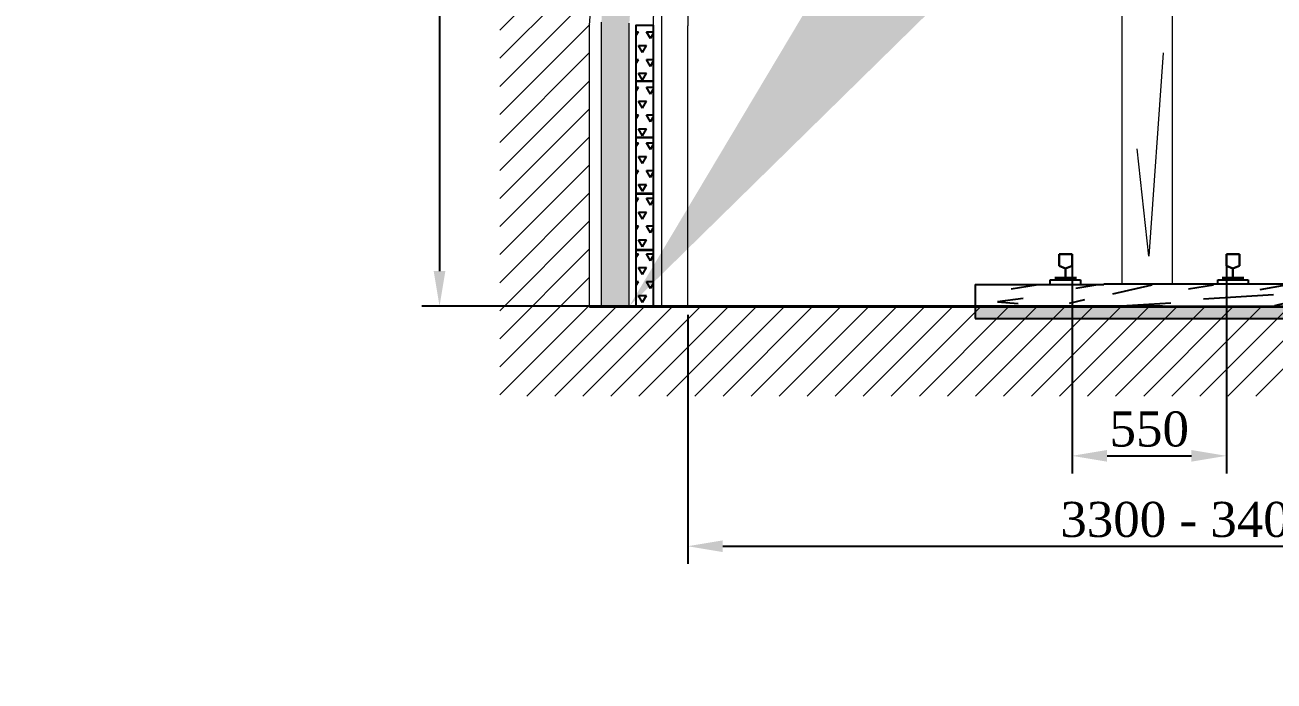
# Model space of a CAD drawing. Header units: millimetres. Extents: x -46762 to 217101, y -107409 to 31524.
# Drawn here: x 88661 to 93115, y -46682 to -44343 of the extents above; entities that cross this region are included whole.
import ezdxf

# ---------------------------------------------------------------- set-up
doc = ezdxf.new("R2010")
doc.units = ezdxf.units.MM
doc.styles.get("Standard").update_dxf_attribs({"font": 'TIMES.TTF'})
doc.dimstyles.new('ISO-25', dxfattribs={"dimscale": 50, "dimtxt": 2.5, "dimasz": 2.5, "dimexe": 1.25, "dimexo": 0.625, "dimtad": 1, "dimdec": 0, "dimtxsty": 'Standard', "dimcen": 2.5, "dimadec": 0, "dimazin": 0, "dimtfac": 1, "dimtdec": 0, "dimtmove": 0, "dimatfit": 3, "dimfxl": 1, "dimarcsym": 0})

# ---------------------------------------------------------------- blocks, each defined once
blk = doc.blocks.new('затяж')
h = blk.add_hatch()
h.set_pattern_fill('TRIANG', scale=6, style=0)
h.set_pattern_definition([(59.99999999999999, (-60928.14965484699, 7032.150187674619), (-28.5749897581405, 49.49334591314033), [28.575, -28.575]), (120, (-60928.14965484699, 7032.150187674619), (-57.14998975814051, 5.913140350699564e-06), [28.57499999999999, -28.57499999999999]), (0, (-60942.43715484699, 7056.896887674618), (28.575, 49.49334), [28.575, -28.575])])
h.paths.add_polyline_path([(59094.13031474774, -5736.145065864868), (59094.13031474774, -5936.145065864868), (59034.13031474774, -5936.145065864868), (59034.13031474774, -5736.145065864868)])
at = {"color": 7}
blk.add_lwpolyline([(59094.13031474774, -5736.145065864868), (59094.13031474774, -5936.145065864868), (59034.13031474774, -5936.145065864868), (59034.13031474774, -5736.145065864868), (59094.13031474774, -5736.145065864868)], dxfattribs=at)
blk = doc.blocks.new('релпу')
at = {"lineweight": 0, "true_color": 0xffffff}
blk.add_hatch(color=7, dxfattribs=at).paths.add_polyline_path([(59690.99797625154, -5513.61417229967), (59690.9979762517, -5558.216850492347), (60904.8610733884, -5558.216850492347), (60904.86107338822, -5513.614172299669)])
at = {"lineweight": 30}
for p, q in [((59990.90399165853, -5328.121403235702), (60037.05024831853, -5328.121403235702)), ((59990.90399165853, -5370.382896091025), (59990.90399165853, -5328.121403235702)), ((60037.05024831853, -5328.121403235702), (60037.05024831853, -5370.382896091025)), ((60587.46544660354, -5327.702632351095), (60633.61170326354, -5327.702632351095)), ((60587.46544660354, -5369.964125206418), (60587.46544660354, -5327.702632351095)), ((60633.61170326354, -5327.702632351095), (60633.61170326354, -5369.964125206418)), ((60013.97711998853, -5379.774338947602), (59990.90399165853, -5370.382896091025)), ((60037.05024831853, -5370.382896091025), (60013.97711998853, -5379.774338947602)), ((60013.97711998853, -5380.076811095052), (60013.97711998853, -5408.251139665328)), ((60610.53857493354, -5379.355568063176), (60587.46544660354, -5369.964125206418)), ((60633.61170326354, -5369.964125206418), (60610.53857493354, -5379.355568063176)), ((60610.53857493354, -5379.658040210626), (60610.53857493354, -5407.832368780902)), ((59975.52190610569, -5412.946861093616), (60052.43233387137, -5412.946861093616)), ((60572.08336104924, -5412.946861093616), (60648.99378881638, -5412.946861093616))]:
    blk.add_line(p, q, dxfattribs=at)
for p, q in [((59958.98020563892, -5435.779160889098), (59958.98020563892, -5420.236213504024)), ((59958.98020563892, -5420.236213504024), (60067.44315931556, -5420.236213504024)), ((60067.44315931556, -5420.236213504024), (60067.44315931556, -5435.779160889098)), ((60556.81757170497, -5435.779160889098), (60556.81757170497, -5420.236213504024)), ((60556.81757170497, -5420.236213504024), (60665.28052538162, -5420.236213504024)), ((60665.28052538162, -5420.236213504024), (60665.28052538162, -5435.779160889098)), ((59690.99797625153, -5436.425468235582), (60149.64684271457, -5436.425468235604)), ((59690.99797625153, -5436.425468235604), (59690.99797625153, -5558.216850492347)), ((59909.07332452247, -5438.428538215732), (59820.0350664882, -5453.27095839478)), ((60121.55098573916, -5438.428538215732), (60050.72509866644, -5450.797221698151)), ((60150.15410089458, -5434.223000108461), (60904.8610733886, -5434.223000108439)), ((60320.9955837045, -5438.428538215732), (60181.36740633257, -5470.587115270457)), ((60541.56763201521, -5438.428538215732), (60452.52937398094, -5453.27095839478)), ((60755.36109739536, -5473.679787574503), (60505.96706726123, -5488.360599423169)), ((60799.15568834898, -5438.428538215732), (60706.07023676916, -5455.744695091227)), ((60904.8610733884, -5434.223000108461), (60904.8610733886, -5558.216850492347)), ((59862.55618248309, -5485.835743821764), (59771.49432767532, -5498.204427304365)), ((59771.49432767532, -5498.204427304365), (59845.2213003888, -5504.082288393176)), ((60081.1046340203, -5490.783217214841), (60026.70927827334, -5504.082288393176)), ((60388.60517072666, -5503.041411272017), (60153.88137765898, -5517.722223120865)), ((60851.60595021502, -5489.811931874676), (60758.52049863519, -5512.075562143429)), ((59690.99797625153, -5558.216850492347), (60904.8610733884, -5558.216850492347)), ((59690.9979762517, -5558.216850492347), (60385.74279228743, -5558.216850492347))]:
    blk.add_line(p, q)
at = {"lineweight": 9}
blk.add_line((59690.99797625154, -5513.61417229967), (60904.86107338822, -5513.614172299669), dxfattribs=at)
at = {"color": 7, "lineweight": 0}
blk.add_lwpolyline([(59690.99797625154, -5513.61417229967), (59690.9979762517, -5558.216850492347), (60904.8610733884, -5558.216850492347), (60904.86107338822, -5513.614172299669), (59690.99797625154, -5513.61417229967)], dxfattribs=at)
blk = doc.blocks.new('*D240')
at = {"color": 0, "lineweight": -2}
for p, q in [((92394.68287827975, -45191.14671125563), (92394.68287827975, -45941.61004879972)), ((92945.09807656477, -45191.14671125563), (92945.09807656477, -45941.61004879972)), ((92519.68287827975, -45879.11004879972), (92820.09807656477, -45879.11004879972))]:
    blk.add_line(p, q, dxfattribs=at)
at = {"color": 0, "lineweight": 15}
for points in [[(92519.68287827975, -45858.27671546638), (92519.68287827975, -45899.94338213305), (92394.68287827975, -45879.11004879972)], [(92820.09807656477, -45858.27671546638), (92820.09807656477, -45899.94338213305), (92945.09807656477, -45879.11004879972)]]:
    blk.add_solid(points, dxfattribs=at)
at = {"layer": 'Defpoints', "color": 0, "lineweight": 15}
for p in [(92394.68287827975, -45159.89671125563), (92945.09807656477, -45159.89671125563), (92945.09807656477, -45879.11004879972)]:
    blk.add_point(p, dxfattribs=at)
at = {"color": 0, "lineweight": 15, "insert": (92669.89047742226, -45784.27857799943), "char_height": 125, "attachment_point": 5}
blk.add_mtext('550', dxfattribs=at)
blk = doc.blocks.new('*D241')
at = {"color": 0, "lineweight": -2}
for p, q in [((91024.00748378073, -45376.6394803196), (91024.00748378073, -46263.96890347556)), ((94594.00748378073, -45376.6394803196), (94594.00748378073, -46263.96890347556)), ((91149.00748378073, -46201.46890347556), (94469.00748378073, -46201.46890347556))]:
    blk.add_line(p, q, dxfattribs=at)
at = {"color": 0, "lineweight": 15}
for points in [[(91149.00748378073, -46180.63557014222), (91149.00748378073, -46222.30223680889), (91024.00748378073, -46201.46890347556)], [(94469.00748378073, -46180.63557014222), (94469.00748378073, -46222.30223680889), (94594.00748378073, -46201.46890347556)]]:
    blk.add_solid(points, dxfattribs=at)
at = {"layer": 'Defpoints', "color": 0, "lineweight": 15}
for p in [(91024.00748378073, -45345.3894803196), (94594.00748378073, -45345.3894803196), (94594.00748378073, -46201.46890347556)]:
    blk.add_point(p, dxfattribs=at)
at = {"color": 0, "lineweight": 15, "insert": (92809.00748378073, -46106.63743267527), "char_height": 125, "attachment_point": 5}
blk.add_mtext('3300 - 3400', dxfattribs=at)
blk = doc.blocks.new('*D242')
at = {"color": 0, "lineweight": -2}
for p, q in [((92716.58664171002, -42333.96985217428), (90076.4232557416, -42333.96985217428)), ((90138.9232557416, -42458.96985217428), (90138.9232557416, -45220.56930348382)), ((92716.58664171002, -45345.56930348382), (90076.4232557416, -45345.56930348382))]:
    blk.add_line(p, q, dxfattribs=at)
at = {"color": 0, "lineweight": 15}
for points in [[(90118.08992240827, -42458.96985217428), (90159.75658907492, -42458.96985217428), (90138.9232557416, -42333.96985217428)], [(90118.08992240827, -45220.56930348382), (90159.75658907492, -45220.56930348382), (90138.9232557416, -45345.56930348382)]]:
    blk.add_solid(points, dxfattribs=at)
at = {"layer": 'Defpoints', "color": 0, "lineweight": 15}
for p in [(92747.83664171002, -42333.96985217428), (90138.9232557416, -45345.56930348382), (92747.83664171002, -45345.56930348382)]:
    blk.add_point(p, dxfattribs=at)
at = {"color": 0, "lineweight": 15, "insert": (90044.09178494132, -43839.76957782904), "char_height": 125, "attachment_point": 5, "rotation": 90}
blk.add_mtext('3000', dxfattribs=at)

msp = doc.modelspace()

# ---------------------------------------------------------------- hatches: boundary and pattern name
at = {"lineweight": 0}
h = msp.add_hatch(dxfattribs=at)
h.set_pattern_fill('JIS_WOOD', scale=100, style=0)
h.set_pattern_definition([(45, (31806.47618747782, -39409.25694076146), (-49.99999991609842, 49.99999991609842), [])])
h.paths.add_polyline_path([(94361.3663407605, -42767.22589938336), (94362.87480214612, -42791.09639285459), (93688.04889157471, -42667.11683767446), (93795.11885274567, -42304.2144186743), (93959.69429695304, -42363.38084369409), (93994.25503107428, -42369.04880575238), (93982.83775597281, -42359.25028694158), (93945.33157864967, -42332.69856919092), (93840.62769813859, -42265.53809784059), (93753.11386072857, -42212.43431653282), (93598.40174378647, -42140.58816656613), (93431.42213983957, -42078.79461271585), (93344.89846182233, -42045.9557862623), (93149.94656685874, -42007.64387970101), (93088.6131662443, -41994.50841828087), (92969.86838752267, -41979.70858998402), (92851.6601852822, -41969.73552937178), (92809.00748378073, -41968.85657079284), (92766.35478227926, -41969.73552937178), (92648.1465800388, -41979.70858998402), (92529.40180131717, -41994.50841828087), (92468.06840070274, -42007.64387970101), (92273.11650573913, -42045.9557862623), (92186.5928277219, -42078.79461271585), (92019.613223775, -42140.58816656613), (91864.9011068329, -42212.43431653282), (91777.38726942289, -42265.53809784059), (91672.68338891181, -42332.69856919092), (91635.17721158866, -42359.25028694158), (91491.40468453798, -42482.63855588168), (91461.7125823292, -42487.32388869146), (91436.70846411363, -42510.75228177328), (91424.20640500591, -42541.98967814023), (91280.02524989386, -42693.28107678912), (91286.7148774093, -42731.16660388669), (91186.37277005555, -42851.5097004359), (91070.42210817672, -43016.42380191967), (90961.16107381333, -43199.16665118372), (90878.657396823, -43386.36694674782), (90813.40139735701, -43546.16864434485), (90751.75677085656, -43738.94749101145), (90700.05523506834, -44009.23541554299), (90674.22636825498, -44343.26101829238), (90674.22636825498, -45348.55692992097), (94943.78859930651, -45348.55692992097), (94943.78859930651, -44343.26101829238), (94917.95973249312, -44009.23541554299), (94866.2581967049, -43738.94749101145), (94804.61357020447, -43546.16864434485), (94739.35757073849, -43386.36694674782), (94656.85389374814, -43199.16665118372), (94547.59285938476, -43016.42380191967), (94431.64219750593, -42851.5097004359)])
h.paths.add_polyline_path([(94656.7686650497, -45665.78941036624), (95264.00576663538, -45536.71717993473), (95264.00576663538, -45216.74460512996), (94943.78859930651, -45284.8088652051), (94943.7885993065, -44343.26101829245), (94917.95973249315, -44009.23541554308), (94866.2581967049, -43738.94749101145), (94804.61357020441, -43546.16864434476), (94739.35757073836, -43386.36694674797), (94656.8538937482, -43199.16665118383), (94547.59285938481, -43016.42380191971), (94431.64219750588, -42851.50970043589), (94361.36634076045, -42767.22589938334), (94362.87480214609, -42791.09639285459), (93688.04889157474, -42667.11683767447), (93795.11885274565, -42304.2144186743), (93959.69429695306, -42363.3808436941), (93994.2550310743, -42369.04880575238), (93982.8377559728, -42359.25028694153), (93972.86078805252, -42352.18730011825), (94051.21836285, -42365.03794615412), (94230.8225531174, -42184.76062638231), (94309.1073212062, -42197.66046862718), (94158.91229680163, -42068.76029246095), (94115.78019287999, -42038.22581704771), (93995.37073029226, -41960.99127499483), (93894.72981727074, -41899.9219264909), (93716.81088278734, -41817.29885402919), (93524.7843382484, -41746.23626710137), (93425.28210852857, -41708.4716166798), (93201.08742932044, -41664.41292413431), (93130.55401861382, -41649.30714350115), (92993.99752308396, -41632.28734095977), (92858.05809050743, -41620.81832125569), (92809.00748378073, -41619.80751888991), (92759.95687705404, -41620.81832125569), (92624.0174444775, -41632.28734095977), (92487.46094894764, -41649.30714350115), (92416.92753824106, -41664.41292413431), (92192.7328590329, -41708.4716166798), (92093.2306293131, -41746.23626710137), (91901.20408477413, -41817.29885402919), (91723.28515029073, -41899.9219264909), (91622.64423726921, -41960.99127499483), (91502.23477468148, -42038.22581704771), (91459.10267075984, -42068.76029246095), (91293.76426465157, -42210.65680174208), (91259.61834711148, -42216.04493447332), (91230.86361116357, -42242.98758651741), (91216.48624318969, -42278.91059233941), (91050.67791481083, -42452.89570078564), (91058.37098645358, -42496.46405694784), (90942.97756299676, -42634.85861797944), (90809.63430183611, -42824.50983468576), (90683.98411231823, -43034.66411133942), (90589.10488377934, -43249.94445123814), (90514.06048439344, -43433.71640347472), (90443.16916391795, -43655.41207714131), (90383.7123977615, -43966.24319035259), (90354.00920092611, -44350.37263351439), (90354.00920092611, -45665.78941036624)])
at = {"lineweight": 15}
h = msp.add_hatch(dxfattribs=at)
h.set_pattern_fill('GRAVEL', scale=10, style=0)
h.set_pattern_definition([(228.0128, (182.88, 254), (-2032.001726589601, -2286.002808951258), [34.1721, -3383.05]), (184.9697, (160.02, 228.6), (3048.004930617913, 253.9982075387458), [58.6405, -5805.4]), (132.5104, (101.6, 223.52), (2539.998151833169, -2794.002729246041), [41.34819999999999, -4093.47]), (267.2737, (2.54, 160.02), (253.9988970828173, 5079.998365336643), [53.40049999999999, -5286.639999999999]), (292.8337, (0, 106.68), (-1270.003605550191, 3048.001733005111), [52.3634, -5183.98]), (357.2737, (20.32, 58.42), (-5079.998365336643, 253.9988970828175), [53.40049999999999, -5286.639999999999]), (37.6942, (73.66000000000001, 55.88), (-3302.002086123993, -2539.997735698489), [70.61939999999998, -6991.310000000001]), (72.2553, (129.54, 99.06), (1778.00355654672, 5588.00162060364), [66.672, -6600.53]), (121.4296, (149.86, 162.56), (-2032.000523526448, 3301.996115997269), [53.5813, -5304.55]), (175.2364, (121.92, 208.28), (2793.997805305446, -253.9976162721156), [61.1713, -2997.39]), (222.3974, (60.96, 213.36), (-3048.000091723971, -2793.996365063697), [79.1078, -7831.68]), (138.8141, (254, 157.48), (-1777.998867422474, 1523.997655712401), [27.0005, -2673.06]), (171.4692, (233.68, 175.26), (3301.99495955914, -508.0012800045699), [51.36819999999999, -5085.459999999999]), (225, (182.88, 182.88), (-5.329070518200751e-14, -253.9998268700197), [35.9209, -323.289]), (203.1986, (165.1, 213.36), (1270.004282559083, 508.0022274306265), [19.3441, -1915.06]), (291.8014, (147.32, 205.74), (-254.0001781894509, 762.0004908731864), [27.3566, -1340.48]), (30.9638, (157.48, 180.34), (761.9991954808227, 508.0003958660552), [44.432, -1436.63]), (161.5651, (195.58, 203.2), (508.0002318180981, -253.9996222465077), [32.1287, -771.0899999999999]), (16.38950000000001, (0, 205.74), (2540.001401396935, 761.9984149967804), [45.00880000000001, -4455.88]), (70.3462, (43.18000000000001, 218.44), (-1015.997168867651, -2793.9960488545), [37.7599, -3738.219999999999]), (293.1986, (195.58, 254), (-508.0022274306264, 1270.004282559083), [38.688, -1895.72]), (343.6105, (210.82, 218.44), (-2540.001401396935, 761.9984149967811), [45.0088, -4455.879999999999]), (339.444, (0, 48.26000000000001), (-1270.001576425591, 507.9993836050138), [43.4035, -2126.77]), (294.7751, (40.64, 33.02), (-1269.997040362684, 2793.998702615667), [36.36719999999999, -3600.36]), (66.80140000000002, (198.12, 0), (508.0022274306268, 1270.004282559083), [38.688, -1895.72]), (17.354, (213.36, 35.56), (-3302.000178185996, -1015.998467560563), [42.57829999999999, -4215.239999999999]), (69.444, (73.66000000000001, 0), (-507.9993836050144, -1270.001576425591), [21.7018, -2148.48]), (101.3099, (182.88, 0), (-253.9987462887348, 1015.996746090262), [12.9515, -1282.2]), (165.9638, (180.34, 12.7), (762.0005354697173, -253.9995604123641), [52.3634, -994.905]), (186.0090000000001, (129.54, 25.4), (2539.996254442795, 253.9994068547858), [48.5267, -4804.139999999999]), (303.6901, (157.48, 157.48), (-254.0000871307233, 507.999509923184), [36.6324, -879.178]), (353.1572, (177.8, 127), (4318.001785664343, -508.002275165484), [63.95569999999999, -6331.599999999999]), (60.94540000000001, (241.3, 119.38), (-1015.997636582909, -1777.995761083413), [26.1508, -2588.94]), (90, (254, 142.24), (-254, 254), [15.24, -238.76]), (120.2564, (124.46, 33.02), (1015.997846683611, -1777.999103247756), [35.2867, -3493.39]), (48.01279999999999, (106.68, 63.5), (2032.001726589601, 2286.002808951258), [68.3443, -3348.88]), (0, (152.4, 114.3), (254, 254), [66.04, -187.96]), (325.3048, (218.44, 114.3), (-2539.995599095369, 1778.000169048476), [40.161, -3975.93]), (254.0546, (251.46, 91.44), (-254.0006479701474, -1016.002420320363), [36.9829, -1812.17]), (207.646, (241.3, 55.88), (-4825.998304902272, -2540.001597472339), [60.2145, -5961.25]), (175.4261, (187.96, 27.94), (-3302.000760474751, 253.9987711219462), [63.70289999999999, -6306.579999999999]), (175.4261, (187.96, 27.94), (-3302.000760474751, 253.9987711219462), [63.70289999999999, -6306.579999999999])])
edge = h.paths.add_edge_path()
edge.add_line((90716.08482150058, -45345.3894803196), (90716.08482150058, -44332.53233808861))
edge.add_line((90716.08482150058, -44332.53233808861), (90741.40723994505, -44005.05625696176))
edge.add_line((90741.40723994505, -44005.05625696176), (90792.09502012958, -43740.06809565633))
edge.add_line((90792.09502012958, -43740.06809565633), (90852.53092846335, -43551.06922637534))
edge.add_line((90852.53092846335, -43551.06922637534), (90916.50739852805, -43394.40089539786))
edge.add_line((90916.50739852805, -43394.40089539786), (90997.3933563617, -43210.87119386443))
edge.add_line((90997.3933563617, -43210.87119386443), (91104.51201750227, -43031.71153772321))
edge.add_line((91104.51201750227, -43031.71153772321), (91218.18913699134, -42870.03104607246))
edge.add_line((91218.18913699134, -42870.03104607246), (91316.56375204402, -42752.04761808303))
edge.add_line((91316.56375204402, -42752.04761808303), (91310.00529369558, -42714.90494445797))
edge.add_line((91310.00529369558, -42714.90494445797), (91451.35936733484, -42566.5800438218))
edge.add_line((91451.35936733484, -42566.5800438218), (91463.61628802867, -42535.95514542282))
edge.add_line((91463.61628802867, -42535.95514542282), (91488.13012941647, -42512.98613259751))
edge.add_line((91488.13012941647, -42512.98613259751), (91517.24003354274, -42508.39266905851))
edge.add_line((91517.24003354274, -42508.39266905851), (91658.19349143555, -42387.42377794076))
edge.add_line((91658.19349143555, -42387.42377794076), (91694.96425351709, -42361.39268210679))
edge.add_line((91694.96425351709, -42361.39268210679), (91797.61511676325, -42295.54908274372))
edge.add_line((91797.61511676325, -42295.54908274372), (91883.41299657698, -42243.48655204983))
edge.add_line((91883.41299657698, -42243.48655204983), (92035.09154259865, -42173.0491501217))
edge.add_line((92035.09154259865, -42173.0491501217), (92198.79703666424, -42112.4672345822))
edge.add_line((92198.79703666424, -42112.4672345822), (92283.62417197524, -42080.27230668657))
edge.add_line((92283.62417197524, -42080.27230668657), (92474.75348076309, -42042.71161397942))
edge.add_line((92474.75348076309, -42042.71161397942), (92534.88426567921, -42029.83371062635))
edge.add_line((92534.88426567921, -42029.83371062635), (92651.30071540628, -42015.3240750412))
edge.add_line((92651.30071540628, -42015.3240750412), (92767.19110975967, -42005.54656463704))
edge.add_line((92767.19110975967, -42005.54656463704), (92809.00748378073, -42004.68484054004))
edge.add_line((90815.74780541868, -45345.3894803196), (90815.74780541868, -44336.52939028281))
edge.add_line((90815.74780541868, -44336.52939028281), (90839.86439441342, -44024.64740825724))
edge.add_line((90839.86439441342, -44024.64740825724), (90888.13847077964, -43772.27773082349))
edge.add_line((90888.13847077964, -43772.27773082349), (90945.69647871656, -43592.27880769875))
edge.add_line((90945.69647871656, -43592.27880769875), (91006.62645020674, -43443.07087343448))
edge.add_line((91006.62645020674, -43443.07087343448), (91083.6606957626, -43268.28068149788))
edge.add_line((91083.6606957626, -43268.28068149788), (91185.67846827745, -43097.65243755386))
edge.add_line((91185.67846827745, -43097.65243755386), (91293.94239160034, -42943.67101693409))
edge.add_line((91293.94239160034, -42943.67101693409), (91387.63250117435, -42831.30584742036))
edge.add_line((91387.63250117435, -42831.30584742036), (91381.38635036629, -42795.93187253934))
edge.add_line((91381.38635036629, -42795.93187253934), (91516.00927764177, -42654.67006240966))
edge.add_line((91516.00927764177, -42654.67006240966), (91527.68253544543, -42625.50349250587))
edge.add_line((91527.68253544543, -42625.50349250587), (91551.02905105287, -42603.62824219605))
edge.add_line((91551.02905105287, -42603.62824219605), (91578.75276926835, -42599.25351501605))
edge.add_line((91578.75276926835, -42599.25351501605), (91712.9941577377, -42484.04504728486))
edge.add_line((91712.9941577377, -42484.04504728486), (91748.01393114869, -42459.25352744298))
edge.add_line((91748.01393114869, -42459.25352744298), (91845.77665804978, -42396.54533757339))
edge.add_line((91845.77665804978, -42396.54533757339), (91927.48892453907, -42346.96197500778))
edge.add_line((91927.48892453907, -42346.96197500778), (92071.94468265492, -42279.87873507623))
edge.add_line((92071.94468265492, -42279.87873507623), (92227.85467700311, -42222.18167265767))
edge.add_line((92227.85467700311, -42222.18167265767), (92308.64242491836, -42191.51983656659))
edge.add_line((92308.64242491836, -42191.51983656659), (92490.67033804965, -42155.74774827407))
edge.add_line((92490.67033804965, -42155.74774827407), (92547.93775225547, -42143.48307841399))
edge.add_line((92547.93775225547, -42143.48307841399), (92658.81056151935, -42129.66437785671))
edge.add_line((92658.81056151935, -42129.66437785671), (92769.18236566545, -42120.35246318608))
edge.add_line((92769.18236566545, -42120.35246318608), (92809.00748378073, -42119.53177356988))
edge.add_line((90716.08482150058, -45345.3894803196), (90815.74780541868, -45345.3894803196))
edge.add_line((93883.37481022491, -42335.9432681141), (93820.39985079823, -42295.54908274372))
edge.add_line((93820.39985079823, -42295.54908274372), (93734.60197098448, -42243.48655204983))
edge.add_line((93734.60197098448, -42243.48655204983), (93582.92342496284, -42173.0491501217))
edge.add_line((93582.92342496284, -42173.0491501217), (93419.21793089724, -42112.4672345822))
edge.add_line((93419.21793089724, -42112.4672345822), (93334.39079558622, -42080.27230668657))
edge.add_line((93334.39079558622, -42080.27230668657), (93143.26148679838, -42042.71161397942))
edge.add_line((93143.26148679838, -42042.71161397942), (93083.13070188227, -42029.83371062635))
edge.add_line((93083.13070188227, -42029.83371062635), (92966.71425215519, -42015.3240750412))
edge.add_line((92966.71425215519, -42015.3240750412), (92850.82385780179, -42005.54656463704))
edge.add_line((92850.82385780179, -42005.54656463704), (92809.00748378073, -42004.68484054004))
edge.add_line((93912.05985492605, -42490.08608730815), (93905.02080982376, -42484.04504728486))
edge.add_line((93905.02080982376, -42484.04504728486), (93870.00103641278, -42459.25352744298))
edge.add_line((93870.00103641278, -42459.25352744298), (93772.23830951168, -42396.54533757339))
edge.add_line((93772.23830951168, -42396.54533757339), (93690.5260430224, -42346.96197500778))
edge.add_line((93690.5260430224, -42346.96197500778), (93546.07028490654, -42279.87873507623))
edge.add_line((93546.07028490654, -42279.87873507623), (93390.16029055836, -42222.18167265767))
edge.add_line((93390.16029055836, -42222.18167265767), (93309.3725426431, -42191.51983656659))
edge.add_line((93309.3725426431, -42191.51983656659), (93127.34462951182, -42155.74774827407))
edge.add_line((93127.34462951182, -42155.74774827407), (93070.077215306, -42143.48307841399))
edge.add_line((93070.077215306, -42143.48307841399), (92959.20440604212, -42129.66437785671))
edge.add_line((92959.20440604212, -42129.66437785671), (92848.83260189602, -42120.35246318608))
edge.add_line((92848.83260189602, -42120.35246318608), (92809.00748378073, -42119.53177356988))
edge.add_line((93789.3568619946, -42408.79160316376), (93979.30883566255, -42477.08112996112))
edge.add_line((93979.30883566255, -42477.08112996112), (94561.06510808936, -42572.4891866222))
edge.add_line((94561.06510808936, -42572.4891866222), (94594.4096624545, -42590.1321006802))
edge.add_line((94594.4096624545, -42590.1321006802), (95748.68834667874, -42351.51754705433))
edge.add_line((93883.37481022491, -42335.9432681141), (93959.69429695304, -42363.38084369409))
edge.add_line((93959.69429695304, -42363.38084369409), (94541.45056937984, -42458.78890035517))
edge.add_line((94541.45056937984, -42458.78890035517), (94574.79512374499, -42476.43181441317))
edge.add_line((94574.79512374499, -42476.43181441317), (95705.2482771853, -42242.74251711455))
edge.add_line((95705.2482771853, -42242.74251711455), (95729.22437200343, -42355.5411747037))

# ---------------------------------------------------------------- linework, layer by layer
at = {"color": 7, "lineweight": 15}
for p, q in [((92572.59579288785, -42608.47212344865), (92572.59579288783, -45265.99830812839)), ((92752.59579288783, -45265.99830812839), (92752.59579288785, -42667.96728526447)), ((90901.00748378073, -44345.3894803196), (90901.00748378073, -45345.3894803196)), ((90930.00748378073, -44345.3894803196), (90930.00748378073, -45345.3894803196)), ((91024.00748378073, -45345.3894803196), (91024.00748378073, -44345.3894803196)), ((90901.00748378073, -45345.3894803196), (91024.00748378073, -45345.3894803196))]:
    msp.add_line(p, q, dxfattribs=at)
at = {"color": 7, "lineweight": 0}
msp.add_line((90674.22636825498, -45348.55692992097), (94721.22745736851, -45348.55692992097), dxfattribs=at)
at = {"color": 1, "lineweight": 15}
for p, q in [((90716.08482150058, -45345.3894803196), (90815.74780541868, -45345.3894803196)), ((90840.60650222556, -45345.3894803196), (90841.29990420071, -45345.3894803196))]:
    msp.add_line(p, q, dxfattribs=at)
at = {"color": 7, "lineweight": 0}
for points in [[(90674.22636825498, -45348.55692992097), (90674.22636825498, -44343.26101829238), (90700.05523506834, -44009.23541554299)], [(90716.08482150058, -45345.3894803196), (90716.08482150058, -44332.53233808861)], [(90815.74780541868, -45345.3894803196), (90815.74780541868, -44336.52939028281)]]:
    msp.add_lwpolyline(points, dxfattribs=at)
at = {"color": 7, "lineweight": 15}
msp.add_lwpolyline([(92718.89728657505, -44442.14165234141), (92668.83814253181, -45167.5763828957), (92627.12171618722, -44784.01326442749)], dxfattribs=at)
at = {"color": 5, "lineweight": 50}
msp.add_circle((89704.45603030844, -49454.64871210628), 15822.23402072757, dxfattribs=at)
at = {"color": 7, "lineweight": 15}
for radius in [2233, 2204, 2110]:
    msp.add_arc((93134.00748378073, -44345.3894803196), radius, 125.6911599997965, 180, dxfattribs=at)

# ---------------------------------------------------------------- block references
for p in [(31806.47618747782, -38607.13913698524), (31806.47618747782, -38807.34917698661), (31806.47618747782, -39007.63929170492), (31806.47618747782, -39208.36594278371), (31806.47618747782, -39409.25694076146)]:
    msp.add_blockref('затяж', p, dxfattribs=at)
at = {"color": 7, "lineweight": 0, "true_color": 0xffffff}
msp.add_blockref('релпу', (32357.63262996123, -39831.77530801993), dxfattribs=at)

# ---------------------------------------------------------------- dimensions: what is measured, and where the dimension line sits
at = {"color": 7, "lineweight": 15}
dim = msp.add_linear_dim(base=(90138.9232557416, -45345.56930348382), p1=(92747.83664171002, -42333.96985217428), p2=(92747.83664171002, -45345.56930348382), angle=90, text='3000', dimstyle='ISO-25', dxfattribs=at)
dim.commit()
dim.dimension.update_dxf_attribs({"geometry": '*D242', "text_midpoint": (90044.09178494132, -43839.76957782904)})
dim = msp.add_linear_dim(base=(92945.09807656477, -45879.11004879972), p1=(92394.68287827975, -45159.89671125563), p2=(92945.09807656477, -45159.89671125563), dimstyle='ISO-25', dxfattribs=at)
dim.commit()
dim.dimension.update_dxf_attribs({"geometry": '*D240', "text_midpoint": (92669.89047742226, -45784.27857799943)})
dim = msp.add_linear_dim(base=(94594.00748378073, -46201.46890347556), p1=(91024.00748378073, -45345.3894803196), p2=(94594.00748378073, -45345.3894803196), text='3300 - 3400', dimstyle='ISO-25', dxfattribs=at)
dim.commit()
dim.dimension.update_dxf_attribs({"geometry": '*D241', "text_midpoint": (92809.00748378073, -46106.63743267527)})

doc.saveas('drawing.dxf')
